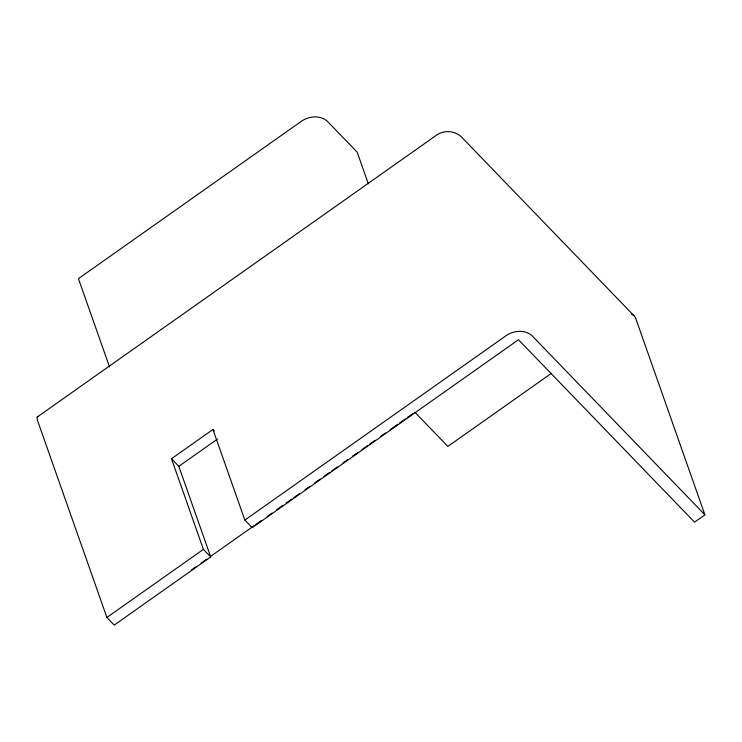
<?xml version="1.0" encoding="UTF-8"?>
<svg xmlns="http://www.w3.org/2000/svg" width="742" height="742" viewBox="0 0 742 742"><rect width="100%" height="100%" fill="white"/><g stroke="black" fill="none" stroke-linecap="round" stroke-linejoin="round"><path stroke-width="1.11" d="M37.239 417.013L436.296 135.322C443.92 129.665 455.143 130.536 461.802 137.326L634.206 315.944M38.157 416.475A19.459 4.072 54.8 0 0 37.759 421.15L106.894 617.474L114.231 625.07L210.728 556.954L203.391 549.358L171.485 458.742L212.945 429.479L214.41 431M210.728 556.954L178.813 466.347L217.452 439.078M106.894 617.474L203.391 549.358M244.851 520.086L505.951 335.774A19.459 15.313 -19.4 0 1 532.506 336.2L704.9 514.827L694.531 522.145L518.472 339.725L252.187 527.692L244.851 520.086L212.945 429.479M191.547 569.856L196.278 566.517M201.008 563.178L206.684 559.162M210.468 556.491L253.996 525.772M255.888 524.436L261.564 520.43M267.241 516.423L271.971 513.084M276.701 509.745L282.387 505.729M286.171 503.057L291.847 499.051M293.739 497.715L299.416 493.708M305.092 489.701L309.822 486.362M314.552 483.023L320.229 479.017M324.013 476.345L329.689 472.339M331.581 471.003L337.258 466.996M342.943 462.989L347.673 459.65M352.404 456.311L358.08 452.295M361.864 449.624L367.54 445.617M369.433 444.282L375.109 440.275M380.785 436.268L385.515 432.929M390.246 429.59L397.814 424.248M399.706 422.912L405.392 418.905M407.284 417.57L412.96 413.563M551.51 373.263L447.862 446.424L414.852 412.227M171.485 458.742L178.813 466.347M704.9 514.827L635.764 318.503A19.459 11.297 -44 0 0 631.683 314.311M368.31 183.775L357.18 152.175L327.834 121.771A19.459 15.313 -19.4 0 0 301.289 121.345L78.439 278.658L109.519 366.919"/></g></svg>
